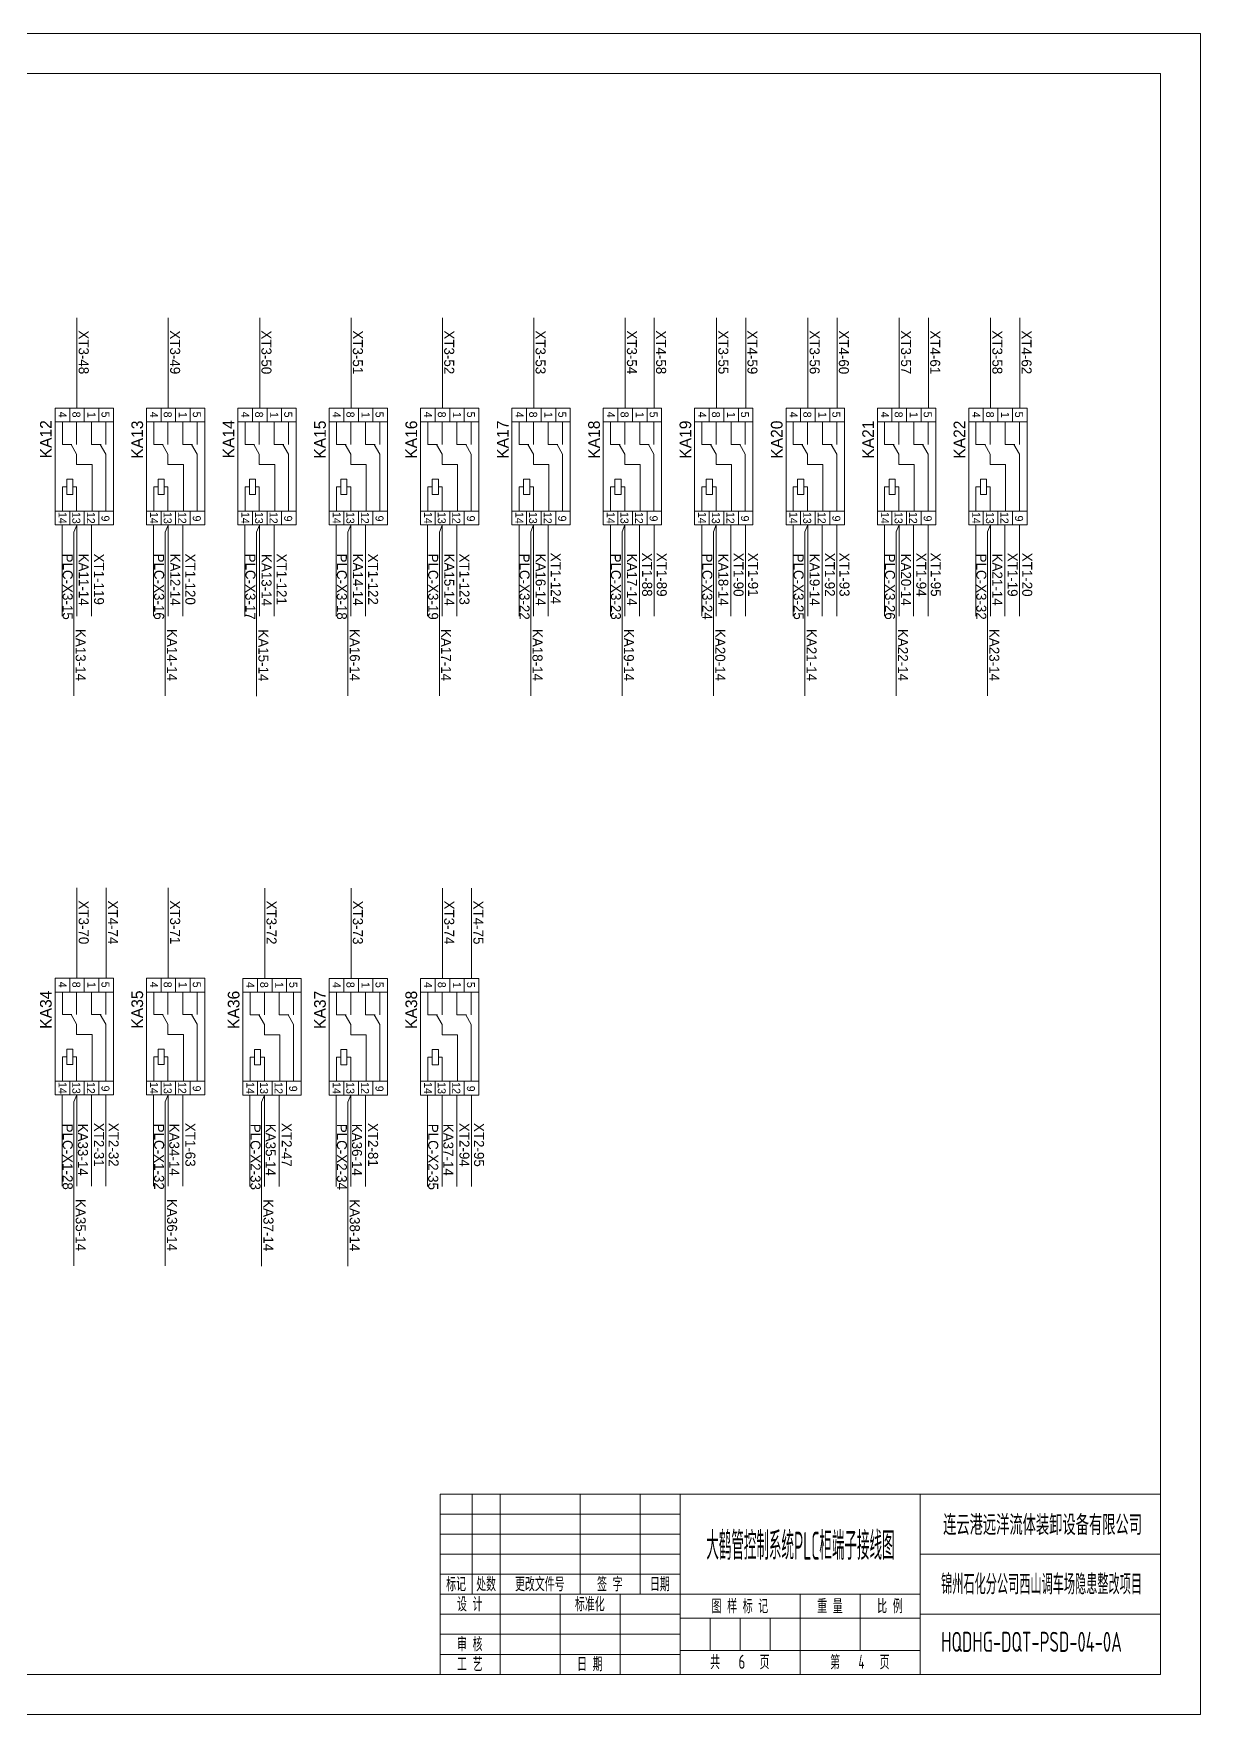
# Model space of a CAD drawing. Header units: millimetres. Extents: x 32626 to 72822, y 60047 to 123188.
# Drawn here: x 40720 to 43053, y 68575 to 71935 of the extents above; entities that cross this region are included whole.
import ezdxf
from ezdxf.enums import TextEntityAlignment as Align

# ---------------------------------------------------------------- set-up
doc = ezdxf.new("R2010")
doc.units = ezdxf.units.MM
doc.header["$LTSCALE"] = 10
for name, color, linetype, lineweight in [('1轮廓实线层', 7, 'Continuous', 18), ('2细线层', 4, 'Continuous', 18), ('6文字层', 3, 'Continuous', 18), ('图框层', 7, 'Continuous', 18)]:
    doc.layers.add(name, color=color, linetype=linetype, lineweight=lineweight)
doc.styles.get("Standard").update_dxf_attribs({"font": 'isocp.shx', "width": 0.707, "bigfont": 'hztxt.shx'})
doc.styles.add('样式 1', font='SIMYOU.TTF', dxfattribs={"width": 0.9})

msp = doc.modelspace()

# ---------------------------------------------------------------- linework, layer by layer
at = {"layer": '1轮廓实线层'}
for p, q in [((40806.7, 71186), (40806.7, 71366.5)), ((40989.3, 71186), (40989.3, 71366.5)), ((41172, 71186), (41172, 71366.5)), ((41354.6, 71186), (41354.6, 71366.5)), ((41537.3, 71186), (41537.3, 71366.5)), ((41719.9, 71186), (41719.9, 71366.5)), ((41902.6, 71186), (41902.6, 71366.5)), ((41960.9, 71186), (41960.9, 71366.5)), ((42085.2, 71186), (42085.2, 71366.5)), ((42143.6, 71186), (42143.6, 71366.5)), ((42267.9, 71186), (42267.9, 71366.5)), ((42326.2, 71186), (42326.2, 71366.5)), ((42450.5, 71186), (42450.5, 71366.5)), ((42508.9, 71186), (42508.9, 71366.5)), ((42633.2, 71186), (42633.2, 71366.5)), ((42691.5, 71186), (42691.5, 71366.5)), ((40879.6, 71186), (40762.9, 71186)), ((40762.9, 70952.7), (40762.9, 71186)), ((40792.1, 71158.4), (40792.1, 71186)), ((40821.3, 71158.4), (40821.3, 71186)), ((40850.4, 71158.4), (40850.4, 71186)), ((40879.6, 70952.7), (40879.6, 71186)), ((41062.2, 71186), (40945.6, 71186)), ((40945.6, 70952.7), (40945.6, 71186)), ((40974.8, 71158.4), (40974.8, 71186)), ((41003.9, 71158.4), (41003.9, 71186)), ((41033.1, 71158.4), (41033.1, 71186)), ((41062.2, 70952.7), (41062.2, 71186)), ((41244.9, 71186), (41128.2, 71186)), ((41128.2, 70952.7), (41128.2, 71186)), ((41157.4, 71158.4), (41157.4, 71186)), ((41186.6, 71158.4), (41186.6, 71186)), ((41215.7, 71158.4), (41215.7, 71186)), ((41244.9, 70952.7), (41244.9, 71186)), ((41427.5, 71186), (41310.9, 71186)), ((41310.9, 70952.7), (41310.9, 71186)), ((41340.1, 71158.4), (41340.1, 71186)), ((41369.2, 71158.4), (41369.2, 71186)), ((41398.4, 71158.4), (41398.4, 71186)), ((41427.5, 70952.7), (41427.5, 71186)), ((41610.2, 71186), (41493.5, 71186)), ((41493.5, 70952.7), (41493.5, 71186)), ((41522.7, 71158.4), (41522.7, 71186)), ((41551.9, 71158.4), (41551.9, 71186)), ((41581, 71158.4), (41581, 71186)), ((41610.2, 70952.7), (41610.2, 71186)), ((41792.8, 71186), (41676.2, 71186)), ((41676.2, 70952.7), (41676.2, 71186)), ((41705.4, 71158.4), (41705.4, 71186)), ((41734.5, 71158.4), (41734.5, 71186)), ((41763.7, 71158.4), (41763.7, 71186)), ((41792.8, 70952.7), (41792.8, 71186)), ((41975.5, 71186), (41858.9, 71186)), ((41858.9, 70952.7), (41858.9, 71186)), ((41888, 71158.4), (41888, 71186)), ((41917.2, 71158.4), (41917.2, 71186)), ((41946.3, 71158.4), (41946.3, 71186)), ((41975.5, 70952.7), (41975.5, 71186)), ((42158.1, 71186), (42041.5, 71186)), ((42041.5, 70952.7), (42041.5, 71186)), ((42070.7, 71158.4), (42070.7, 71186)), ((42099.8, 71158.4), (42099.8, 71186)), ((42129, 71158.4), (42129, 71186)), ((42158.1, 70952.7), (42158.1, 71186)), ((42340.8, 71186), (42224.2, 71186)), ((42224.2, 70952.7), (42224.2, 71186)), ((42253.3, 71158.4), (42253.3, 71186)), ((42282.5, 71158.4), (42282.5, 71186)), ((42311.6, 71158.4), (42311.6, 71186)), ((42340.8, 70952.7), (42340.8, 71186)), ((42523.4, 71186), (42406.8, 71186)), ((42406.8, 70952.7), (42406.8, 71186)), ((42436, 71158.4), (42436, 71186)), ((42465.1, 71158.4), (42465.1, 71186)), ((42494.3, 71158.4), (42494.3, 71186)), ((42523.4, 70952.7), (42523.4, 71186)), ((42706.1, 71186), (42589.5, 71186)), ((42589.5, 70952.7), (42589.5, 71186)), ((42618.6, 71158.4), (42618.6, 71186)), ((42647.8, 71158.4), (42647.8, 71186)), ((42676.9, 71158.4), (42676.9, 71186)), ((42706.1, 70952.7), (42706.1, 71186)), ((40879.6, 71158.4), (40762.9, 71158.4)), ((40777.5, 71113.2), (40777.5, 71158.4)), ((40805.9, 71113.2), (40805.9, 71158.4)), ((40835.8, 71113.2), (40835.8, 71158.4)), ((40864.2, 71113.2), (40864.2, 71158.4)), ((41062.2, 71158.4), (40945.6, 71158.4)), ((40960.1, 71113.2), (40960.1, 71158.4)), ((40988.6, 71113.2), (40988.6, 71158.4)), ((41018.4, 71113.2), (41018.4, 71158.4)), ((41046.9, 71113.2), (41046.9, 71158.4)), ((41244.9, 71158.4), (41128.2, 71158.4)), ((41142.8, 71113.2), (41142.8, 71158.4)), ((41171.2, 71113.2), (41171.2, 71158.4)), ((41201.1, 71113.2), (41201.1, 71158.4)), ((41229.5, 71113.2), (41229.5, 71158.4)), ((41427.5, 71158.4), (41310.9, 71158.4)), ((41325.4, 71113.2), (41325.4, 71158.4)), ((41353.9, 71113.2), (41353.9, 71158.4)), ((41383.7, 71113.2), (41383.7, 71158.4)), ((41412.2, 71113.2), (41412.2, 71158.4)), ((41610.2, 71158.4), (41493.5, 71158.4)), ((41508.1, 71113.2), (41508.1, 71158.4)), ((41536.5, 71113.2), (41536.5, 71158.4)), ((41566.4, 71113.2), (41566.4, 71158.4)), ((41594.9, 71113.2), (41594.9, 71158.4)), ((41792.8, 71158.4), (41676.2, 71158.4)), ((41690.7, 71113.2), (41690.7, 71158.4)), ((41719.2, 71113.2), (41719.2, 71158.4)), ((41749, 71113.2), (41749, 71158.4)), ((41777.5, 71113.2), (41777.5, 71158.4)), ((41975.5, 71158.4), (41858.9, 71158.4)), ((41873.4, 71113.2), (41873.4, 71158.4)), ((41901.8, 71113.2), (41901.8, 71158.4)), ((41931.7, 71113.2), (41931.7, 71158.4)), ((41960.2, 71113.2), (41960.2, 71158.4)), ((42158.1, 71158.4), (42041.5, 71158.4)), ((42056, 71113.2), (42056, 71158.4)), ((42084.5, 71113.2), (42084.5, 71158.4)), ((42114.3, 71113.2), (42114.3, 71158.4)), ((42142.8, 71113.2), (42142.8, 71158.4)), ((42340.8, 71158.4), (42224.2, 71158.4)), ((42238.7, 71113.2), (42238.7, 71158.4)), ((42267.1, 71113.2), (42267.1, 71158.4)), ((42297, 71113.2), (42297, 71158.4)), ((42325.5, 71113.2), (42325.5, 71158.4)), ((42523.4, 71158.4), (42406.8, 71158.4)), ((42421.3, 71113.2), (42421.3, 71158.4)), ((42449.8, 71113.2), (42449.8, 71158.4)), ((42479.6, 71113.2), (42479.6, 71158.4)), ((42508.1, 71113.2), (42508.1, 71158.4)), ((42706.1, 71158.4), (42589.5, 71158.4)), ((42604, 71113.2), (42604, 71158.4)), ((42632.4, 71113.2), (42632.4, 71158.4)), ((42662.3, 71113.2), (42662.3, 71158.4)), ((42690.8, 71113.2), (42690.8, 71158.4)), ((40796.6, 71113.2), (40777.5, 71113.2)), ((40805.9, 71094.1), (40794.9, 71113.2)), ((40854.9, 71113.2), (40835.8, 71113.2)), ((40864.2, 71094.1), (40853.2, 71113.2)), ((40979.3, 71113.2), (40960.1, 71113.2)), ((40988.6, 71094.1), (40977.5, 71113.2)), ((41037.6, 71113.2), (41018.4, 71113.2)), ((41046.9, 71094.1), (41035.8, 71113.2)), ((41161.9, 71113.2), (41142.8, 71113.2)), ((41171.2, 71094.1), (41160.2, 71113.2)), ((41220.2, 71113.2), (41201.1, 71113.2)), ((41229.5, 71094.1), (41218.5, 71113.2)), ((41344.6, 71113.2), (41325.4, 71113.2)), ((41353.9, 71094.1), (41342.8, 71113.2)), ((41402.9, 71113.2), (41383.7, 71113.2)), ((41412.2, 71094.1), (41401.1, 71113.2)), ((41527.2, 71113.2), (41508.1, 71113.2)), ((41536.5, 71094.1), (41525.5, 71113.2)), ((41585.6, 71113.2), (41566.4, 71113.2)), ((41594.9, 71094.1), (41583.8, 71113.2)), ((41709.9, 71113.2), (41690.7, 71113.2)), ((41719.2, 71094.1), (41708.1, 71113.2)), ((41768.2, 71113.2), (41749, 71113.2)), ((41777.5, 71094.1), (41766.4, 71113.2)), ((41892.5, 71113.2), (41873.4, 71113.2)), ((41901.8, 71094.1), (41890.8, 71113.2)), ((41950.9, 71113.2), (41931.7, 71113.2)), ((41960.2, 71094.1), (41949.1, 71113.2)), ((42075.2, 71113.2), (42056, 71113.2)), ((42084.5, 71094.1), (42073.4, 71113.2)), ((42133.5, 71113.2), (42114.3, 71113.2)), ((42142.8, 71094.1), (42131.8, 71113.2)), ((42257.8, 71113.2), (42238.7, 71113.2)), ((42267.1, 71094.1), (42256.1, 71113.2)), ((42316.2, 71113.2), (42297, 71113.2)), ((42325.5, 71094.1), (42314.4, 71113.2)), ((42440.5, 71113.2), (42421.3, 71113.2)), ((42449.8, 71094.1), (42438.7, 71113.2)), ((42498.8, 71113.2), (42479.6, 71113.2)), ((42508.1, 71094.1), (42497.1, 71113.2)), ((42623.1, 71113.2), (42604, 71113.2)), ((42632.4, 71094.1), (42621.4, 71113.2)), ((42681.5, 71113.2), (42662.3, 71113.2)), ((42690.8, 71094.1), (42679.7, 71113.2)), ((40805.9, 71073.3), (40805.9, 71094.1)), ((40836.8, 71073.3), (40805.9, 71073.3)), ((40836.8, 70980), (40836.8, 71073.3)), ((40864.2, 70980.3), (40864.2, 71094.1)), ((40988.6, 71073.3), (40988.6, 71094.1)), ((41019.4, 71073.3), (40988.6, 71073.3)), ((41019.4, 70980), (41019.4, 71073.3)), ((41046.9, 70980.3), (41046.9, 71094.1)), ((41171.2, 71073.3), (41171.2, 71094.1)), ((41202.1, 71073.3), (41171.2, 71073.3)), ((41202.1, 70980), (41202.1, 71073.3)), ((41229.5, 70980.3), (41229.5, 71094.1)), ((41353.9, 71073.3), (41353.9, 71094.1)), ((41384.7, 71073.3), (41353.9, 71073.3)), ((41384.7, 70980), (41384.7, 71073.3)), ((41412.2, 70980.3), (41412.2, 71094.1)), ((41536.5, 71073.3), (41536.5, 71094.1)), ((41567.4, 71073.3), (41536.5, 71073.3)), ((41567.4, 70980), (41567.4, 71073.3)), ((41594.9, 70980.3), (41594.9, 71094.1)), ((41719.2, 71073.3), (41719.2, 71094.1)), ((41750.1, 71073.3), (41719.2, 71073.3)), ((41750.1, 70980), (41750.1, 71073.3)), ((41777.5, 70980.3), (41777.5, 71094.1)), ((41901.8, 71073.3), (41901.8, 71094.1)), ((41932.7, 71073.3), (41901.8, 71073.3)), ((41932.7, 70980), (41932.7, 71073.3)), ((41960.2, 70980.3), (41960.2, 71094.1)), ((42084.5, 71073.3), (42084.5, 71094.1)), ((42115.4, 71073.3), (42084.5, 71073.3)), ((42115.4, 70980), (42115.4, 71073.3)), ((42142.8, 70980.3), (42142.8, 71094.1)), ((42267.1, 71073.3), (42267.1, 71094.1)), ((42298, 71073.3), (42267.1, 71073.3)), ((42298, 70980), (42298, 71073.3)), ((42325.5, 70980.3), (42325.5, 71094.1)), ((42449.8, 71073.3), (42449.8, 71094.1)), ((42480.7, 71073.3), (42449.8, 71073.3)), ((42480.7, 70980), (42480.7, 71073.3)), ((42508.1, 70980.3), (42508.1, 71094.1)), ((42632.4, 71073.3), (42632.4, 71094.1)), ((42663.3, 71073.3), (42632.4, 71073.3)), ((42663.3, 70980), (42663.3, 71073.3)), ((42690.8, 70980.3), (42690.8, 71094.1)), ((40777.5, 70980.3), (40777.5, 71028.7)), ((40786.2, 71028.7), (40777.5, 71028.7)), ((40798.5, 71028.7), (40805.9, 71028.7)), ((40805.9, 70980.3), (40805.9, 71028.7)), ((40960.1, 70980.3), (40960.1, 71028.7)), ((40968.9, 71028.7), (40960.1, 71028.7)), ((40981.1, 71028.7), (40988.6, 71028.7)), ((40988.6, 70980.3), (40988.6, 71028.7)), ((41142.8, 70980.3), (41142.8, 71028.7)), ((41151.5, 71028.7), (41142.8, 71028.7)), ((41163.8, 71028.7), (41171.2, 71028.7)), ((41171.2, 70980.3), (41171.2, 71028.7)), ((41325.4, 70980.3), (41325.4, 71028.7)), ((41334.2, 71028.7), (41325.4, 71028.7)), ((41346.4, 71028.7), (41353.9, 71028.7)), ((41353.9, 70980.3), (41353.9, 71028.7)), ((41508.1, 70980.3), (41508.1, 71028.7)), ((41516.8, 71028.7), (41508.1, 71028.7)), ((41529.1, 71028.7), (41536.5, 71028.7)), ((41536.5, 70980.3), (41536.5, 71028.7)), ((41690.7, 70980.3), (41690.7, 71028.7)), ((41699.5, 71028.7), (41690.7, 71028.7)), ((41711.7, 71028.7), (41719.2, 71028.7)), ((41719.2, 70980.3), (41719.2, 71028.7)), ((41873.4, 70980.3), (41873.4, 71028.7)), ((41882.1, 71028.7), (41873.4, 71028.7)), ((41894.4, 71028.7), (41901.8, 71028.7)), ((41901.8, 70980.3), (41901.8, 71028.7)), ((42056, 70980.3), (42056, 71028.7)), ((42064.8, 71028.7), (42056, 71028.7)), ((42077, 71028.7), (42084.5, 71028.7)), ((42084.5, 70980.3), (42084.5, 71028.7)), ((42238.7, 70980.3), (42238.7, 71028.7)), ((42247.4, 71028.7), (42238.7, 71028.7)), ((42259.7, 71028.7), (42267.1, 71028.7)), ((42267.1, 70980.3), (42267.1, 71028.7)), ((42421.3, 70980.3), (42421.3, 71028.7)), ((42430.1, 71028.7), (42421.3, 71028.7)), ((42442.3, 71028.7), (42449.8, 71028.7)), ((42449.8, 70980.3), (42449.8, 71028.7)), ((42604, 70980.3), (42604, 71028.7)), ((42612.7, 71028.7), (42604, 71028.7)), ((42625, 71028.7), (42632.4, 71028.7)), ((42632.4, 70980.3), (42632.4, 71028.7)), ((40879.6, 70980.3), (40762.9, 70980.3)), ((40792.1, 70952.7), (40792.1, 70980.3)), ((40821.3, 70952.7), (40821.3, 70980.3)), ((40850.4, 70952.7), (40850.4, 70980.3)), ((41062.2, 70980.3), (40945.6, 70980.3)), ((40974.8, 70952.7), (40974.8, 70980.3)), ((41003.9, 70952.7), (41003.9, 70980.3)), ((41033.1, 70952.7), (41033.1, 70980.3)), ((41244.9, 70980.3), (41128.2, 70980.3)), ((41157.4, 70952.7), (41157.4, 70980.3)), ((41186.6, 70952.7), (41186.6, 70980.3)), ((41215.7, 70952.7), (41215.7, 70980.3)), ((41427.5, 70980.3), (41310.9, 70980.3)), ((41340.1, 70952.7), (41340.1, 70980.3)), ((41369.2, 70952.7), (41369.2, 70980.3)), ((41398.4, 70952.7), (41398.4, 70980.3)), ((41610.2, 70980.3), (41493.5, 70980.3)), ((41522.7, 70952.7), (41522.7, 70980.3)), ((41551.9, 70952.7), (41551.9, 70980.3)), ((41581, 70952.7), (41581, 70980.3)), ((41792.8, 70980.3), (41676.2, 70980.3)), ((41705.4, 70952.7), (41705.4, 70980.3)), ((41734.5, 70952.7), (41734.5, 70980.3)), ((41763.7, 70952.7), (41763.7, 70980.3)), ((41975.5, 70980.3), (41858.9, 70980.3)), ((41888, 70952.7), (41888, 70980.3)), ((41917.2, 70952.7), (41917.2, 70980.3)), ((41946.3, 70952.7), (41946.3, 70980.3)), ((42158.1, 70980.3), (42041.5, 70980.3)), ((42070.7, 70952.7), (42070.7, 70980.3)), ((42099.8, 70952.7), (42099.8, 70980.3)), ((42129, 70952.7), (42129, 70980.3)), ((42340.8, 70980.3), (42224.2, 70980.3)), ((42253.3, 70952.7), (42253.3, 70980.3)), ((42282.5, 70952.7), (42282.5, 70980.3)), ((42311.6, 70952.7), (42311.6, 70980.3)), ((42523.4, 70980.3), (42406.8, 70980.3)), ((42436, 70952.7), (42436, 70980.3)), ((42465.1, 70952.7), (42465.1, 70980.3)), ((42494.3, 70952.7), (42494.3, 70980.3)), ((42706.1, 70980.3), (42589.5, 70980.3)), ((42618.6, 70952.7), (42618.6, 70980.3)), ((42647.8, 70952.7), (42647.8, 70980.3)), ((42676.9, 70952.7), (42676.9, 70980.3)), ((40879.6, 70952.7), (40762.9, 70952.7)), ((40777.1, 70952.7), (40777.1, 70770.2)), ((40800.6, 70938), (40806.3, 70951.9)), ((40800.6, 70919.2), (40800.6, 70938)), ((40806.3, 70952.7), (40806.3, 70770.2)), ((40835.4, 70952.7), (40835.4, 70770.2)), ((41062.2, 70952.7), (40945.6, 70952.7)), ((40959.8, 70952.7), (40959.8, 70770.2)), ((40983.2, 70938), (40988.9, 70951.9)), ((40983.2, 70919.2), (40983.2, 70938)), ((40988.9, 70952.7), (40988.9, 70770.2)), ((41018.1, 70952.7), (41018.1, 70770.2)), ((41244.9, 70952.7), (41128.2, 70952.7)), ((41142.4, 70951.9), (41142.4, 70769.4)), ((41165.9, 70938), (41171.6, 70951.9)), ((41165.9, 70919.2), (41165.9, 70938)), ((41171.6, 70952.7), (41171.6, 70770.2)), ((41200.7, 70952.7), (41200.7, 70770.2)), ((41427.5, 70952.7), (41310.9, 70952.7)), ((41325.1, 70952.7), (41325.1, 70770.2)), ((41348.5, 70938), (41354.2, 70951.9)), ((41348.5, 70919.2), (41348.5, 70938)), ((41354.2, 70952.7), (41354.2, 70770.2)), ((41383.4, 70952.7), (41383.4, 70770.2)), ((41610.2, 70952.7), (41493.5, 70952.7)), ((41507.7, 70952.7), (41507.7, 70770.2)), ((41531.2, 70938), (41536.9, 70951.9)), ((41531.2, 70919.2), (41531.2, 70938)), ((41536.9, 70952.7), (41536.9, 70770.2)), ((41566, 70952.7), (41566, 70770.2)), ((41792.8, 70952.7), (41676.2, 70952.7)), ((41690.4, 70952.7), (41690.4, 70770.2)), ((41713.8, 70938.7), (41719.5, 70952.7)), ((41713.8, 70920), (41713.8, 70938.7)), ((41719.5, 70952.7), (41719.5, 70770.2)), ((41748.7, 70952.7), (41748.7, 70770.2)), ((41975.5, 70952.7), (41858.9, 70952.7)), ((41873, 70952.7), (41873, 70770.2)), ((41896.5, 70938.7), (41902.2, 70952.7)), ((41896.5, 70920), (41896.5, 70938.7)), ((41902.2, 70952.7), (41902.2, 70770.2)), ((41931.3, 70952.7), (41931.3, 70770.2)), ((41960.5, 70952.7), (41960.5, 70770.2)), ((42158.1, 70952.7), (42041.5, 70952.7)), ((42055.7, 70952.7), (42055.7, 70770.2)), ((42079.1, 70938.7), (42084.8, 70952.7)), ((42079.1, 70920), (42079.1, 70938.7)), ((42084.8, 70952.7), (42084.8, 70770.2)), ((42114, 70952.7), (42114, 70770.2)), ((42143.1, 70952.7), (42143.1, 70770.2)), ((42340.8, 70952.7), (42224.2, 70952.7)), ((42238.3, 70952.7), (42238.3, 70770.2)), ((42261.8, 70938.7), (42267.5, 70952.7)), ((42261.8, 70920), (42261.8, 70938.7)), ((42267.5, 70952.7), (42267.5, 70770.2)), ((42296.6, 70952.7), (42296.6, 70770.2)), ((42325.8, 70952.7), (42325.8, 70770.2)), ((42523.4, 70952.7), (42406.8, 70952.7)), ((42421, 70952.7), (42421, 70770.2)), ((42444.4, 70938.7), (42450.1, 70952.7)), ((42444.4, 70920), (42444.4, 70938.7)), ((42450.1, 70952.7), (42450.1, 70770.2)), ((42479.3, 70952.7), (42479.3, 70770.2)), ((42508.5, 70952.7), (42508.5, 70770.2)), ((42706.1, 70952.7), (42589.5, 70952.7)), ((42603.6, 70952.7), (42603.6, 70770.2)), ((42627.1, 70938.7), (42632.8, 70952.7)), ((42627.1, 70920), (42627.1, 70938.7)), ((42632.8, 70952.7), (42632.8, 70770.2)), ((42661.9, 70952.7), (42661.9, 70770.2)), ((42691.1, 70952.7), (42691.1, 70770.2)), ((40800.6, 70920), (40800.6, 70610.8)), ((40983.2, 70920), (40983.2, 70610.8)), ((41165.9, 70919.2), (41165.9, 70610)), ((41348.5, 70920), (41348.5, 70610.8)), ((41531.2, 70920), (41531.2, 70610.8)), ((41713.8, 70920), (41713.8, 70610.8)), ((41896.5, 70920), (41896.5, 70610.8)), ((42079.1, 70920), (42079.1, 70610.8)), ((42261.8, 70920), (42261.8, 70610.8)), ((42444.4, 70920), (42444.4, 70610.8)), ((42627.1, 70920), (42627.1, 70610.8)), ((40806.7, 70046.4), (40806.7, 70226.9)), ((40865, 70046.4), (40865, 70226.9)), ((40989.3, 70046.4), (40989.3, 70226.9)), ((41182.1, 70046.1), (41182.1, 70226.6)), ((41354.6, 70046.1), (41354.6, 70226.6)), ((41537.3, 70046.1), (41537.3, 70226.6)), ((41595.6, 70046.1), (41595.6, 70226.6)), ((40879.6, 70046.4), (40762.9, 70046.4)), ((40762.9, 69813.1), (40762.9, 70046.4)), ((40792.1, 70018.8), (40792.1, 70046.4)), ((40821.3, 70018.8), (40821.3, 70046.4)), ((40850.4, 70018.8), (40850.4, 70046.4)), ((40879.6, 69813.1), (40879.6, 70046.4)), ((41062.2, 70046.4), (40945.6, 70046.4)), ((40945.6, 69813.1), (40945.6, 70046.4)), ((40974.8, 70018.8), (40974.8, 70046.4)), ((41003.9, 70018.8), (41003.9, 70046.4)), ((41033.1, 70018.8), (41033.1, 70046.4)), ((41062.2, 69813.1), (41062.2, 70046.4)), ((41255, 70046.1), (41138.3, 70046.1)), ((41138.3, 69812.8), (41138.3, 70046.1)), ((41167.5, 70018.5), (41167.5, 70046.1)), ((41196.6, 70018.5), (41196.6, 70046.1)), ((41225.8, 70018.5), (41225.8, 70046.1)), ((41255, 69812.8), (41255, 70046.1)), ((41427.5, 70046.1), (41310.9, 70046.1)), ((41310.9, 69812.8), (41310.9, 70046.1)), ((41340.1, 70018.5), (41340.1, 70046.1)), ((41369.2, 70018.5), (41369.2, 70046.1)), ((41398.4, 70018.5), (41398.4, 70046.1)), ((41427.5, 69812.8), (41427.5, 70046.1)), ((41610.2, 70046.1), (41493.5, 70046.1)), ((41493.5, 69812.8), (41493.5, 70046.1)), ((41522.7, 70018.5), (41522.7, 70046.1)), ((41551.9, 70018.5), (41551.9, 70046.1)), ((41581, 70018.5), (41581, 70046.1)), ((41610.2, 69812.8), (41610.2, 70046.1)), ((40879.6, 70018.8), (40762.9, 70018.8)), ((40777.5, 69973.6), (40777.5, 70018.8)), ((40805.9, 69973.6), (40805.9, 70018.8)), ((40835.8, 69973.6), (40835.8, 70018.8)), ((40864.2, 69973.6), (40864.2, 70018.8)), ((41062.2, 70018.8), (40945.6, 70018.8)), ((40960.1, 69973.6), (40960.1, 70018.8)), ((40988.6, 69973.6), (40988.6, 70018.8)), ((41018.4, 69973.6), (41018.4, 70018.8)), ((41046.9, 69973.6), (41046.9, 70018.8)), ((41255, 70018.5), (41138.3, 70018.5)), ((41152.8, 69973.3), (41152.8, 70018.5)), ((41181.3, 69973.3), (41181.3, 70018.5)), ((41211.2, 69973.3), (41211.2, 70018.5)), ((41239.6, 69973.3), (41239.6, 70018.5)), ((41427.5, 70018.5), (41310.9, 70018.5)), ((41325.4, 69973.3), (41325.4, 70018.5)), ((41353.9, 69973.3), (41353.9, 70018.5)), ((41383.7, 69973.3), (41383.7, 70018.5)), ((41412.2, 69973.3), (41412.2, 70018.5)), ((41610.2, 70018.5), (41493.5, 70018.5)), ((41508.1, 69973.3), (41508.1, 70018.5)), ((41536.5, 69973.3), (41536.5, 70018.5)), ((41566.4, 69973.3), (41566.4, 70018.5)), ((41594.9, 69973.3), (41594.9, 70018.5)), ((40796.6, 69973.6), (40777.5, 69973.6)), ((40805.9, 69954.5), (40794.9, 69973.6)), ((40854.9, 69973.6), (40835.8, 69973.6)), ((40864.2, 69954.5), (40853.2, 69973.6)), ((40979.3, 69973.6), (40960.1, 69973.6)), ((40988.6, 69954.5), (40977.5, 69973.6)), ((41037.6, 69973.6), (41018.4, 69973.6)), ((41046.9, 69954.5), (41035.8, 69973.6)), ((41172, 69973.3), (41152.8, 69973.3)), ((41181.3, 69954.2), (41170.3, 69973.3)), ((41230.3, 69973.3), (41211.2, 69973.3)), ((41239.6, 69954.2), (41228.6, 69973.3)), ((41344.6, 69973.3), (41325.4, 69973.3)), ((41353.9, 69954.2), (41342.8, 69973.3)), ((41402.9, 69973.3), (41383.7, 69973.3)), ((41412.2, 69954.2), (41401.1, 69973.3)), ((41527.2, 69973.3), (41508.1, 69973.3)), ((41536.5, 69954.2), (41525.5, 69973.3)), ((41585.6, 69973.3), (41566.4, 69973.3)), ((41594.9, 69954.2), (41583.8, 69973.3)), ((40805.9, 69933.7), (40805.9, 69954.5)), ((40836.8, 69933.7), (40805.9, 69933.7)), ((40836.8, 69840.4), (40836.8, 69933.7)), ((40864.2, 69840.7), (40864.2, 69954.5)), ((40988.6, 69933.7), (40988.6, 69954.5)), ((41019.4, 69933.7), (40988.6, 69933.7)), ((41019.4, 69840.4), (41019.4, 69933.7)), ((41046.9, 69840.7), (41046.9, 69954.5)), ((41181.3, 69933.4), (41181.3, 69954.2)), ((41212.2, 69933.4), (41181.3, 69933.4)), ((41212.2, 69840.1), (41212.2, 69933.4)), ((41239.6, 69840.4), (41239.6, 69954.2)), ((41353.9, 69933.4), (41353.9, 69954.2)), ((41384.7, 69933.4), (41353.9, 69933.4)), ((41384.7, 69840.1), (41384.7, 69933.4)), ((41412.2, 69840.4), (41412.2, 69954.2)), ((41536.5, 69933.4), (41536.5, 69954.2)), ((41567.4, 69933.4), (41536.5, 69933.4)), ((41567.4, 69840.1), (41567.4, 69933.4)), ((41594.9, 69840.4), (41594.9, 69954.2)), ((40777.5, 69840.7), (40777.5, 69889.1)), ((40786.2, 69889.1), (40777.5, 69889.1)), ((40798.5, 69889.1), (40805.9, 69889.1)), ((40805.9, 69840.7), (40805.9, 69889.1)), ((40960.1, 69840.7), (40960.1, 69889.1)), ((40968.9, 69889.1), (40960.1, 69889.1)), ((40981.1, 69889.1), (40988.6, 69889.1)), ((40988.6, 69840.7), (40988.6, 69889.1)), ((41152.8, 69840.4), (41152.8, 69888.8)), ((41161.6, 69888.8), (41152.8, 69888.8)), ((41173.8, 69888.8), (41181.3, 69888.8)), ((41181.3, 69840.4), (41181.3, 69888.8)), ((41325.4, 69840.4), (41325.4, 69888.8)), ((41334.2, 69888.8), (41325.4, 69888.8)), ((41346.4, 69888.8), (41353.9, 69888.8)), ((41353.9, 69840.4), (41353.9, 69888.8)), ((41508.1, 69840.4), (41508.1, 69888.8)), ((41516.8, 69888.8), (41508.1, 69888.8)), ((41529.1, 69888.8), (41536.5, 69888.8)), ((41536.5, 69840.4), (41536.5, 69888.8)), ((40879.6, 69840.7), (40762.9, 69840.7)), ((40792.1, 69813.1), (40792.1, 69840.7)), ((40821.3, 69813.1), (40821.3, 69840.7)), ((40850.4, 69813.1), (40850.4, 69840.7)), ((41062.2, 69840.7), (40945.6, 69840.7)), ((40974.8, 69813.1), (40974.8, 69840.7)), ((41003.9, 69813.1), (41003.9, 69840.7)), ((41033.1, 69813.1), (41033.1, 69840.7)), ((41255, 69840.4), (41138.3, 69840.4)), ((41167.5, 69812.8), (41167.5, 69840.4)), ((41196.6, 69812.8), (41196.6, 69840.4)), ((41225.8, 69812.8), (41225.8, 69840.4)), ((41427.5, 69840.4), (41310.9, 69840.4)), ((41340.1, 69812.8), (41340.1, 69840.4)), ((41369.2, 69812.8), (41369.2, 69840.4)), ((41398.4, 69812.8), (41398.4, 69840.4)), ((41610.2, 69840.4), (41493.5, 69840.4)), ((41522.7, 69812.8), (41522.7, 69840.4)), ((41551.9, 69812.8), (41551.9, 69840.4)), ((41581, 69812.8), (41581, 69840.4)), ((40879.6, 69813.1), (40762.9, 69813.1)), ((40777.1, 69813.1), (40777.1, 69630.6)), ((40800.6, 69799.1), (40806.3, 69813.1)), ((40800.6, 69780.4), (40800.6, 69799.1)), ((40806.3, 69813.1), (40806.3, 69630.6)), ((40835.4, 69813.1), (40835.4, 69630.6)), ((40864.6, 69813.1), (40864.6, 69630.6)), ((41062.2, 69813.1), (40945.6, 69813.1)), ((40959.8, 69813.1), (40959.8, 69630.6)), ((40983.2, 69799.1), (40988.9, 69813.1)), ((40983.2, 69780.4), (40983.2, 69799.1)), ((40988.9, 69813.1), (40988.9, 69630.6)), ((41018.1, 69813.1), (41018.1, 69630.6)), ((41255, 69812.8), (41138.3, 69812.8)), ((41152.5, 69812.8), (41152.5, 69630.3)), ((41175.9, 69798.8), (41181.7, 69812.8)), ((41175.9, 69780.1), (41175.9, 69798.8)), ((41181.7, 69812.8), (41181.7, 69630.3)), ((41210.8, 69812.8), (41210.8, 69630.3)), ((41427.5, 69812.8), (41310.9, 69812.8)), ((41325.1, 69812.8), (41325.1, 69630.3)), ((41348.5, 69798.8), (41354.2, 69812.8)), ((41348.5, 69780.1), (41348.5, 69798.8)), ((41354.2, 69812.8), (41354.2, 69630.3)), ((41383.4, 69812.8), (41383.4, 69630.3)), ((41610.2, 69812.8), (41493.5, 69812.8)), ((41507.7, 69812.8), (41507.7, 69630.3)), ((41536.9, 69812.8), (41536.9, 69630.3)), ((41566, 69812.8), (41566, 69630.3)), ((41595.2, 69812.8), (41595.2, 69630.3)), ((40800.6, 69780.4), (40800.6, 69471.2)), ((40983.2, 69780.4), (40983.2, 69471.2)), ((41175.9, 69780.1), (41175.9, 69470.9)), ((41348.5, 69780.1), (41348.5, 69470.9)), ((42972.6, 69014.8), (41532.6, 69014.8)), ((41532.6, 68654.8), (41532.6, 69014.8)), ((41532.6, 68654.8), (42972.6, 68654.8))]:
    msp.add_line(p, q, dxfattribs=at)
for points in [[(40798.5, 71044.1), (40798.5, 71013.3), (40786.2, 71013.3), (40786.2, 71044.1)], [(40981.1, 71044.1), (40981.1, 71013.3), (40968.9, 71013.3), (40968.9, 71044.1)], [(41163.8, 71044.1), (41163.8, 71013.3), (41151.5, 71013.3), (41151.5, 71044.1)], [(41346.4, 71044.1), (41346.4, 71013.3), (41334.2, 71013.3), (41334.2, 71044.1)], [(41529.1, 71044.1), (41529.1, 71013.3), (41516.8, 71013.3), (41516.8, 71044.1)], [(41711.7, 71044.1), (41711.7, 71013.3), (41699.5, 71013.3), (41699.5, 71044.1)], [(41894.4, 71044.1), (41894.4, 71013.3), (41882.1, 71013.3), (41882.1, 71044.1)], [(42077, 71044.1), (42077, 71013.3), (42064.8, 71013.3), (42064.8, 71044.1)], [(42259.7, 71044.1), (42259.7, 71013.3), (42247.4, 71013.3), (42247.4, 71044.1)], [(42442.3, 71044.1), (42442.3, 71013.3), (42430.1, 71013.3), (42430.1, 71044.1)], [(42625, 71044.1), (42625, 71013.3), (42612.7, 71013.3), (42612.7, 71044.1)], [(40798.5, 69904.5), (40798.5, 69873.7), (40786.2, 69873.7), (40786.2, 69904.5)], [(40981.1, 69904.5), (40981.1, 69873.7), (40968.9, 69873.7), (40968.9, 69904.5)], [(41173.8, 69904.2), (41173.8, 69873.4), (41161.6, 69873.4), (41161.6, 69904.2)], [(41346.4, 69904.2), (41346.4, 69873.4), (41334.2, 69873.4), (41334.2, 69904.2)], [(41529.1, 69904.2), (41529.1, 69873.4), (41516.8, 69873.4), (41516.8, 69904.2)]]:
    msp.add_lwpolyline(points, close=True, dxfattribs=at)
at = {"layer": '2细线层'}
for p, q in [((43052.6, 71934.8), (38300.6, 71934.8)), ((43052.6, 71934.8), (43052.6, 68574.8)), ((41596.6, 68814.8), (41596.6, 69014.8)), ((41652.6, 68814.8), (41652.6, 69014.8)), ((41812.6, 68814.8), (41812.6, 69014.8)), ((41932.6, 68814.8), (41932.6, 69014.8)), ((42012.6, 68654.8), (42012.6, 69014.8)), ((42492.6, 68654.8), (42492.6, 69014.8)), ((41532.6, 68974.8), (42012.6, 68974.8)), ((41532.6, 68934.8), (42012.6, 68934.8)), ((41532.6, 68894.8), (42012.6, 68894.8)), ((42492.6, 68894.8), (42972.6, 68894.8)), ((41532.6, 68854.8), (42012.6, 68854.8)), ((41532.6, 68814.8), (42492.6, 68814.8)), ((41652.6, 68654.8), (41652.6, 68814.8)), ((41772.6, 68654.8), (41772.6, 68814.8)), ((41892.6, 68654.8), (41892.6, 68814.8)), ((42252.6, 68654.8), (42252.6, 68814.8)), ((42372.6, 68702.8), (42372.6, 68814.8)), ((41532.6, 68774.8), (42012.6, 68774.8)), ((42012.6, 68766.8), (42492.6, 68766.8)), ((42072.6, 68702.8), (42072.6, 68766.8)), ((42132.6, 68702.8), (42132.6, 68766.8)), ((42192.6, 68702.8), (42192.6, 68766.8)), ((42492.6, 68774.8), (42972.6, 68774.8)), ((41532.6, 68734.8), (42012.6, 68734.8)), ((41532.6, 68694.8), (42012.6, 68694.8)), ((42012.6, 68702.8), (42492.6, 68702.8)), ((43052.6, 68574.8), (38300.6, 68574.8))]:
    msp.add_line(p, q, dxfattribs=at)
at = {"layer": '图框层'}
for p, q in [((42972.6, 71854.8), (38500.6, 71854.8)), ((42972.6, 71854.8), (42972.6, 68654.8)), ((42972.6, 68654.8), (42972.6, 69014.8)), ((38500.6, 68654.8), (42972.6, 68654.8))]:
    msp.add_line(p, q, dxfattribs=at)

# ---------------------------------------------------------------- texts
at = {"layer": '1轮廓实线层', "style": '样式 1'}
for s, height, p in [('XT3-48', 20, (40810.2, 71341.5)), ('XT3-49', 20, (40992.9, 71341.5)), ('XT3-50', 20, (41175.5, 71341.5)), ('XT3-51', 20, (41358.2, 71341.5)), ('XT3-52', 20, (41540.8, 71341.5)), ('XT3-53', 20, (41723.5, 71341.5)), ('XT3-54', 20, (41906.1, 71341.5)), ('XT4-58', 20, (41964.5, 71341.5)), ('XT3-55', 20, (42088.8, 71341.5)), ('XT4-59', 20, (42147.1, 71341.5)), ('XT3-56', 20, (42271.4, 71341.5)), ('XT4-60', 20, (42329.8, 71341.5)), ('XT3-57', 20, (42454.1, 71341.5)), ('XT4-61', 20, (42512.4, 71341.5)), ('XT3-58', 20, (42636.7, 71341.5)), ('XT4-62', 20, (42695.1, 71341.5)), ('4', 16, (40770.1, 71178.9)), ('8', 16, (40797.5, 71179.1)), ('1', 16, (40827.7, 71178.6)), ('5', 16, (40855.6, 71179.1)), ('4', 16, (40952.7, 71178.9)), ('8', 16, (40980.1, 71179.1)), ('1', 16, (41010.3, 71178.6)), ('5', 16, (41038.2, 71179.1)), ('4', 16, (41135.4, 71178.9)), ('8', 16, (41162.8, 71179.1)), ('1', 16, (41193, 71178.6)), ('5', 16, (41220.9, 71179.1)), ('4', 16, (41318.1, 71178.9)), ('8', 16, (41345.4, 71179.1)), ('1', 16, (41375.7, 71178.6)), ('5', 16, (41403.5, 71179.1)), ('4', 16, (41500.7, 71178.9)), ('8', 16, (41528.1, 71179.1)), ('1', 16, (41558.3, 71178.6)), ('5', 16, (41586.2, 71179.1)), ('4', 16, (41683.4, 71178.9)), ('8', 16, (41710.7, 71179.1)), ('1', 16, (41741, 71178.6)), ('5', 16, (41768.8, 71179.1)), ('4', 16, (41866, 71178.9)), ('8', 16, (41893.4, 71179.1)), ('1', 16, (41923.6, 71178.6)), ('5', 16, (41951.5, 71179.1)), ('4', 16, (42048.7, 71178.9)), ('8', 16, (42076, 71179.1)), ('1', 16, (42106.3, 71178.6)), ('5', 16, (42134.1, 71179.1)), ('4', 16, (42231.3, 71178.9)), ('8', 16, (42258.7, 71179.1)), ('1', 16, (42288.9, 71178.6)), ('5', 16, (42316.8, 71179.1)), ('4', 16, (42414, 71178.9)), ('8', 16, (42441.3, 71179.1)), ('1', 16, (42471.6, 71178.6)), ('5', 16, (42499.5, 71179.1)), ('4', 16, (42596.6, 71178.9)), ('8', 16, (42624, 71179.1)), ('1', 16, (42654.2, 71178.6)), ('5', 16, (42682.1, 71179.1)), ('14', 16, (40769.9, 70978.7)), ('13', 16, (40797.3, 70978.7)), ('12', 16, (40826.4, 70978.7)), ('9', 16, (40855.6, 70971.4)), ('14', 16, (40952.6, 70978.7)), ('13', 16, (40979.9, 70978.7)), ('12', 16, (41009.1, 70978.7)), ('9', 16, (41038.2, 70971.4)), ('14', 16, (41135.2, 70978.7)), ('13', 16, (41162.6, 70978.7)), ('12', 16, (41191.7, 70978.7)), ('9', 16, (41220.9, 70971.4)), ('14', 16, (41317.9, 70978.7)), ('13', 16, (41345.2, 70978.7)), ('12', 16, (41374.4, 70978.7)), ('9', 16, (41403.5, 70971.4)), ('14', 16, (41500.5, 70978.7)), ('13', 16, (41527.9, 70978.7)), ('12', 16, (41557, 70978.7)), ('9', 16, (41586.2, 70971.4)), ('14', 16, (41683.2, 70978.7)), ('13', 16, (41710.5, 70978.7)), ('12', 16, (41739.7, 70978.7)), ('9', 16, (41768.8, 70971.4)), ('14', 16, (41865.8, 70978.7)), ('13', 16, (41893.2, 70978.7)), ('12', 16, (41922.3, 70978.7)), ('9', 16, (41951.5, 70971.4)), ('14', 16, (42048.5, 70978.7)), ('13', 16, (42075.9, 70978.7)), ('12', 16, (42105, 70978.7)), ('9', 16, (42134.1, 70971.4)), ('14', 16, (42231.1, 70978.7)), ('13', 16, (42258.5, 70978.7)), ('12', 16, (42287.6, 70978.7)), ('9', 16, (42316.8, 70971.4)), ('14', 16, (42413.8, 70978.7)), ('13', 16, (42441.2, 70978.7)), ('12', 16, (42470.3, 70978.7)), ('9', 16, (42499.4, 70971.4)), ('14', 16, (42596.4, 70978.7)), ('13', 16, (42623.8, 70978.7)), ('12', 16, (42652.9, 70978.7)), ('9', 16, (42682.1, 70971.4)), ('XT1-124', 20, (41754, 70897)), ('XT1-88', 20, (41936.6, 70897)), ('XT1-89', 20, (41965.8, 70897)), ('XT1-90', 20, (42119.3, 70897)), ('XT1-91', 20, (42148.4, 70897)), ('XT1-92', 20, (42301.9, 70897)), ('XT1-93', 20, (42331.1, 70897)), ('XT1-94', 20, (42484.6, 70897)), ('XT1-95', 20, (42513.7, 70897)), ('XT1-19', 20, (42667.2, 70897)), ('XT1-20', 20, (42696.4, 70897)), ('PLC-X3-15', 20, (40778.2, 70895.3)), ('KA11-14', 20, (40810.3, 70895.3)), ('XT1-119', 20, (40840.7, 70895.4)), ('PLC-X3-16', 20, (40960.9, 70895.3)), ('KA12-14', 20, (40993, 70895.3)), ('XT1-120', 20, (41023.4, 70895.4)), ('PLC-X3-17', 20, (41143.5, 70895.3)), ('KA13-14', 20, (41175.6, 70894.5)), ('XT1-121', 20, (41206, 70895.4)), ('PLC-X3-18', 20, (41326.2, 70895.3)), ('KA14-14', 20, (41358.3, 70895.3)), ('XT1-122', 20, (41388.7, 70895.4)), ('PLC-X3-19', 20, (41508.8, 70895.3)), ('KA15-14', 20, (41540.9, 70895.3)), ('XT1-123', 20, (41571.3, 70895.4)), ('PLC-X3-22', 20, (41691.5, 70895.3)), ('KA16-14', 20, (41723.6, 70895.3)), ('PLC-X3-23', 20, (41874.1, 70895.3)), ('KA17-14', 20, (41906.2, 70895.3)), ('PLC-X3-24', 20, (42056.8, 70895.3)), ('KA18-14', 20, (42088.9, 70895.3)), ('PLC-X3-25', 20, (42239.4, 70895.3)), ('KA19-14', 20, (42271.5, 70895.3)), ('PLC-X3-26', 20, (42422.1, 70895.3)), ('KA20-14', 20, (42454.2, 70895.3)), ('PLC-X3-32', 20, (42604.7, 70895.3)), ('KA21-14', 20, (42636.8, 70895.3)), ('KA13-14', 20, (40804.1, 70744.6)), ('KA14-14', 20, (40986.8, 70744.6)), ('KA15-14', 20, (41169.4, 70743.8)), ('KA16-14', 20, (41352.1, 70744.6)), ('KA17-14', 20, (41534.7, 70744.6)), ('KA18-14', 20, (41717.4, 70744.6)), ('KA19-14', 20, (41900, 70744.6)), ('KA20-14', 20, (42082.7, 70744.6)), ('KA21-14', 20, (42265.3, 70744.6)), ('KA22-14', 20, (42448, 70744.6)), ('KA23-14', 20, (42630.6, 70744.6)), ('XT3-70', 20, (40810.2, 70201.9)), ('XT4-74', 20, (40868.5, 70201.9)), ('XT3-71', 20, (40992.9, 70201.9)), ('XT3-72', 20, (41185.6, 70201.6)), ('XT3-73', 20, (41358.2, 70201.6)), ('XT3-74', 20, (41540.8, 70201.6)), ('XT4-75', 20, (41599.2, 70201.6)), ('4', 16, (40770.1, 70039.3)), ('8', 16, (40797.5, 70039.5)), ('1', 16, (40827.7, 70039)), ('5', 16, (40855.6, 70039.5)), ('4', 16, (40952.7, 70039.3)), ('8', 16, (40980.1, 70039.5)), ('1', 16, (41010.3, 70039)), ('5', 16, (41038.2, 70039.5)), ('4', 16, (41145.5, 70039)), ('8', 16, (41172.9, 70039.2)), ('1', 16, (41203.1, 70038.7)), ('5', 16, (41231, 70039.2)), ('4', 16, (41318.1, 70039)), ('8', 16, (41345.4, 70039.2)), ('1', 16, (41375.7, 70038.7)), ('5', 16, (41403.5, 70039.2)), ('4', 16, (41500.7, 70039)), ('8', 16, (41528.1, 70039.2)), ('1', 16, (41558.3, 70038.7)), ('5', 16, (41586.2, 70039.2)), ('14', 16, (40769.9, 69839.1)), ('13', 16, (40797.3, 69839.1)), ('12', 16, (40826.4, 69839.1)), ('9', 16, (40855.6, 69831.8)), ('14', 16, (40952.6, 69839.1)), ('13', 16, (40979.9, 69839.1)), ('12', 16, (41009.1, 69839.1)), ('9', 16, (41038.2, 69831.8)), ('14', 16, (41145.3, 69838.8)), ('13', 16, (41172.7, 69838.8)), ('12', 16, (41201.8, 69838.8)), ('9', 16, (41230.9, 69831.5)), ('14', 16, (41317.9, 69838.8)), ('13', 16, (41345.2, 69838.8)), ('12', 16, (41374.4, 69838.8)), ('9', 16, (41403.5, 69831.5)), ('14', 16, (41500.5, 69838.8)), ('13', 16, (41527.9, 69838.8)), ('12', 16, (41557, 69838.8)), ('9', 16, (41586.2, 69831.5)), ('XT2-31', 20, (40840.7, 69757.4)), ('XT2-32', 20, (40869.9, 69757.4)), ('XT1-63', 20, (41023.4, 69757.4)), ('XT2-47', 20, (41216.1, 69757.1)), ('XT2-81', 20, (41388.7, 69757.1)), ('XT2-94', 20, (41571.3, 69757.1)), ('XT2-95', 20, (41600.5, 69757.1)), ('PLC-X1-28', 20, (40778.2, 69755.7)), ('KA33-14', 20, (40808.5, 69755.7)), ('PLC-X1-32', 20, (40960.9, 69755.7)), ('KA34-14', 20, (40991.2, 69755.7)), ('PLC-X2-33', 20, (41153.6, 69755.4)), ('KA35-14', 20, (41183.9, 69755.4)), ('PLC-X2-34', 20, (41326.2, 69755.4)), ('KA36-14', 20, (41356.5, 69755.4)), ('PLC-X2-35', 20, (41508.8, 69755.4)), ('KA37-14', 20, (41539.1, 69755.4)), ('KA35-14', 20, (40804.1, 69605)), ('KA36-14', 20, (40986.8, 69605)), ('KA37-14', 20, (41179.5, 69604.7)), ('KA38-14', 20, (41352.1, 69604.7))]:
    msp.add_text(s, height=height, rotation=270, dxfattribs=at).set_placement(p)
for s, p in [('KA12', (40756.1, 71123.8)), ('KA13', (40938.8, 71123.1)), ('KA14', (41121.4, 71123.8)), ('KA15', (41304.1, 71123.1)), ('KA16', (41486.7, 71123.1)), ('KA17', (41669.4, 71123.1)), ('KA18', (41852, 71123.1)), ('KA19', (42034.7, 71123.1)), ('KA20', (42217.3, 71123.1)), ('KA21', (42400, 71123.1)), ('KA22', (42582.6, 71123.1)), ('KA34', (40756.1, 69983.5)), ('KA35', (40938.8, 69983.8)), ('KA36', (41131.5, 69983.2)), ('KA37', (41304.1, 69983.2)), ('KA38', (41486.7, 69983.2))]:
    msp.add_text(s, height=23.33, rotation=90, dxfattribs=at).set_placement(p, align=Align.CENTER)
at = {"layer": '6文字层', "width": 0.707}
for s, p in [('标记', (41564.6, 68834.8)), ('处数', (41624.6, 68834.8))]:
    msp.add_text(s, height=28, dxfattribs=at).set_placement(p, align=Align.MIDDLE_CENTER)
at = {"layer": '6文字层', "char_height": 28, "attachment_point": 5}
for s, insert, width in [(' 更改文件号 ', (41726.3, 68834.8), 167.559), (' 签 字 ', (41866.3, 68834.8), 97.566), (' 日期 ', (41966.3, 68834.8), 78.477), (' 设 计 ', (41586.3, 68794.8), 97.566), (' 标准化 ', (41826.3, 68794.8), 109.161), (' 图 样 标 记 ', (42126.3, 68790.8), 196.122), (' 重 量 ', (42306.3, 68790.8), 97.566), (' 比 例 ', (42426.3, 68790.8), 97.566), (' 审 核 ', (41586.3, 68714.8), 97.566), (' 工 艺 ', (41586.3, 68674.8), 97.566), (' 日 期 ', (41826.3, 68674.8), 97.566), ('共       页', (42131.8, 68678.8), 188.309), ('第       页', (42371.8, 68678.8), 188.062)]:
    msp.add_mtext(s, dxfattribs=dict(at, insert=insert, width=width))
at = {"layer": '6文字层'}
for tag, p, height, width in [('连云港远洋流体装卸设备有限公司', (42538.3, 68933.3), 40, 0.662669), ('大鹤管控制系统PLC柜端子接线图', (42064.9, 68883.8), 56, 0.446978), ('锦州石化分公司西山调车场隐患整改项目', (42534.3, 68814.6), 40, 0.557752), ('HQDHG-DQT-PSD-04-0A', (42534.3, 68699.8), 40, 0.66806), ('6', (42129.2, 68665.9), 28, 0.74953), ('4', (42369.2, 68665.9), 28, 0.62262)]:
    msp.add_attdef(tag, p, '', height=height, dxfattribs=dict(at, width=width))

doc.saveas('drawing.dxf')
